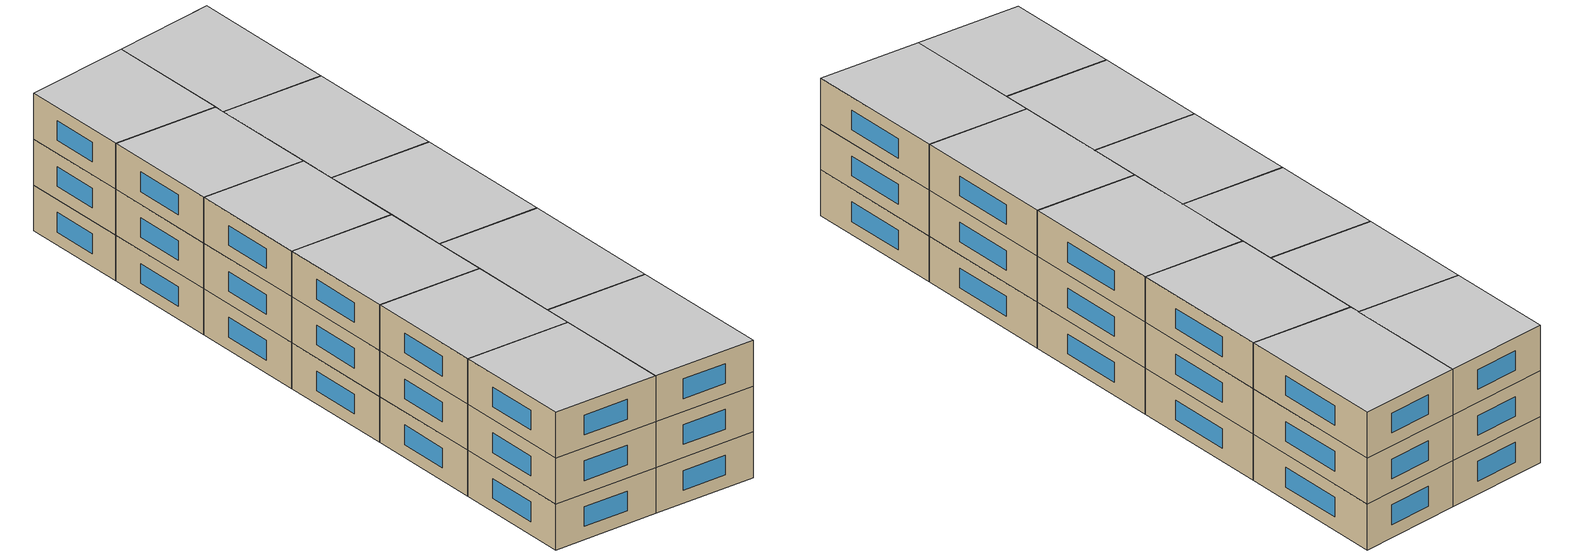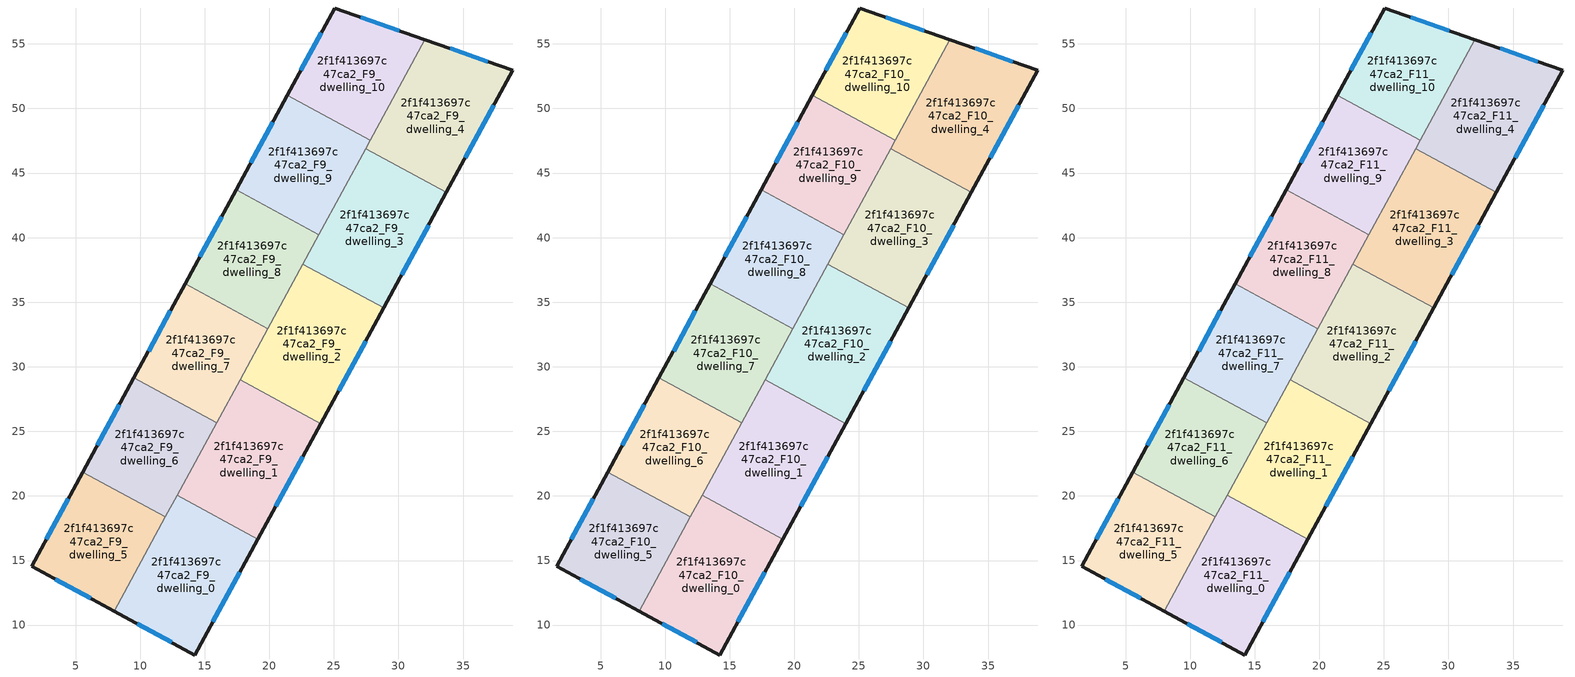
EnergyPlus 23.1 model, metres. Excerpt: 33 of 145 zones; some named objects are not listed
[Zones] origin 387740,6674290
2f1f413697c47ca2_F9_dwelling_0
 floor to 2f1f413697c47ca2_F8_dwelling_0 (EU_floor_Construction): 19.12,16.64 14.24,7.68 8,11.08 12.87,20.04 z27
 wall outside (EU_wall_Construction): 8,11.08 14.24,7.68 19.12,16.64 z27:30
 wall to 2f1f413697c47ca2_F9_dwelling_1 (EU_wall_Construction): 19.12,16.64 12.87,20.04 z27:30
 wall to 2f1f413697c47ca2_F9_dwelling_5 (EU_wall_Construction): 11.96,18.37 8,11.08 z27:30
 wall to 2f1f413697c47ca2_F9_dwelling_6 (EU_wall_Construction): 12.87,20.04 11.96,18.37 z27:30
 window (EU_Window_Construction): 9.78,10.11 12.46,8.65 / 15.64,10.24 17.72,14.08 z27.86:29.14
2f1f413697c47ca2_F9_dwelling_1
 floor to 2f1f413697c47ca2_F8_dwelling_1 (EU_floor_Construction): 23.98,25.6 19.12,16.64 12.87,20.04 17.73,29 z27
 wall outside (EU_wall_Construction): 19.12,16.64 23.98,25.6 z27:30
 wall to 2f1f413697c47ca2_F9_dwelling_2 (EU_wall_Construction): 23.98,25.6 17.73,29 z27:30
 wall to 2f1f413697c47ca2_F9_dwelling_6 (EU_wall_Construction): 15.92,25.66 12.87,20.04 z27:30
 wall to 2f1f413697c47ca2_F9_dwelling_7 (EU_wall_Construction): 17.73,29 15.92,25.66 z27:30
 window (EU_Window_Construction): 20.51,19.2 22.59,23.04 z27.86:29.14
2f1f413697c47ca2_F9_dwelling_10
 floor to 2f1f413697c47ca2_F8_dwelling_10 (EU_floor_Construction): 32.04,55.34 27.8,47.53 21.4,51.01 25.08,57.78 z27
 wall outside (EU_wall_Construction): 32.04,55.34 25.08,57.78 21.4,51.01 z27:30
 wall to 2f1f413697c47ca2_F9_dwelling_9 (EU_wall_Construction): 21.4,51.01 27.8,47.53 z27:30
 wall to 2f1f413697c47ca2_F9_dwelling_4 (EU_wall_Construction): 27.8,47.53 32.04,55.34 z27:30
 window (EU_Window_Construction): 24.03,55.84 22.45,52.94 / 30.05,56.03 27.07,57.08 z27.86:29.14
2f1f413697c47ca2_F9_dwelling_2
 floor to 2f1f413697c47ca2_F8_dwelling_2 (EU_floor_Construction): 28.85,34.55 23.98,25.6 17.73,29 22.6,37.95 z27
 wall outside (EU_wall_Construction): 23.98,25.6 28.85,34.55 z27:30
 wall to 2f1f413697c47ca2_F9_dwelling_3 (EU_wall_Construction): 28.85,34.55 22.6,37.95 z27:30
 wall to 2f1f413697c47ca2_F9_dwelling_8 (EU_wall_Construction): 22.6,37.95 19.88,32.95 z27:30
 wall to 2f1f413697c47ca2_F9_dwelling_7 (EU_wall_Construction): 19.88,32.95 17.73,29 z27:30
 window (EU_Window_Construction): 25.38,28.16 27.46,31.99 z27.86:29.14
2f1f413697c47ca2_F9_dwelling_3
 floor to 2f1f413697c47ca2_F8_dwelling_3 (EU_floor_Construction): 33.72,43.5 28.85,34.55 22.6,37.95 27.46,46.9 z27
 wall outside (EU_wall_Construction): 28.85,34.55 33.72,43.5 z27:30
 wall to 2f1f413697c47ca2_F9_dwelling_4 (EU_wall_Construction): 33.72,43.5 27.46,46.9 z27:30
 wall to 2f1f413697c47ca2_F9_dwelling_9 (EU_wall_Construction): 27.46,46.9 23.84,40.24 z27:30
 wall to 2f1f413697c47ca2_F9_dwelling_8 (EU_wall_Construction): 23.84,40.24 22.6,37.95 z27:30
 window (EU_Window_Construction): 30.24,37.11 32.33,40.94 z27.86:29.14
2f1f413697c47ca2_F9_dwelling_4
 floor to 2f1f413697c47ca2_F8_dwelling_4 (EU_floor_Construction): 38.85,52.95 33.72,43.5 27.46,46.9 32.04,55.34 z27
 wall outside (EU_wall_Construction): 33.72,43.5 38.85,52.95 32.04,55.34 z27:30
 wall to 2f1f413697c47ca2_F9_dwelling_9 (EU_wall_Construction): 27.8,47.53 27.46,46.9 z27:30
 window (EU_Window_Construction): 36.91,53.63 33.99,54.65 / 35.18,46.2 37.39,50.25 z27.86:29.14
2f1f413697c47ca2_F9_dwelling_5
 floor to 2f1f413697c47ca2_F8_dwelling_5 (EU_floor_Construction): 11.96,18.37 8,11.08 1.6,14.56 5.56,21.85 z27
 wall outside (EU_wall_Construction): 5.56,21.85 1.6,14.56 8,11.08 z27:30
 wall to 2f1f413697c47ca2_F9_dwelling_6 (EU_wall_Construction): 11.96,18.37 5.56,21.85 z27:30
 window (EU_Window_Construction): 3.43,13.56 6.17,12.07 / 4.43,19.76 2.73,16.64 z27.86:29.14
2f1f413697c47ca2_F9_dwelling_6
 floor to 2f1f413697c47ca2_F8_dwelling_6 (EU_floor_Construction): 15.92,25.66 11.96,18.37 5.56,21.85 9.52,29.14 z27
 wall outside (EU_wall_Construction): 9.52,29.14 5.56,21.85 z27:30
 wall to 2f1f413697c47ca2_F9_dwelling_7 (EU_wall_Construction): 15.92,25.66 9.52,29.14 z27:30
 window (EU_Window_Construction): 8.39,27.05 6.69,23.93 z27.86:29.14
2f1f413697c47ca2_F9_dwelling_7
 floor to 2f1f413697c47ca2_F8_dwelling_7 (EU_floor_Construction): 19.88,32.95 15.92,25.66 9.52,29.14 13.48,36.43 z27
 wall outside (EU_wall_Construction): 13.48,36.43 9.52,29.14 z27:30
 wall to 2f1f413697c47ca2_F9_dwelling_8 (EU_wall_Construction): 19.88,32.95 13.48,36.43 z27:30
 window (EU_Window_Construction): 12.35,34.35 10.65,31.22 z27.86:29.14
2f1f413697c47ca2_F9_dwelling_8
 floor to 2f1f413697c47ca2_F8_dwelling_8 (EU_floor_Construction): 23.84,40.24 19.88,32.95 13.48,36.43 17.44,43.72 z27
 wall outside (EU_wall_Construction): 17.44,43.72 13.48,36.43 z27:30
 wall to 2f1f413697c47ca2_F9_dwelling_9 (EU_wall_Construction): 23.84,40.24 17.44,43.72 z27:30
 window (EU_Window_Construction): 16.31,41.64 14.61,38.51 z27.86:29.14
2f1f413697c47ca2_F9_dwelling_9
 floor to 2f1f413697c47ca2_F8_dwelling_9 (EU_floor_Construction): 27.8,47.53 23.84,40.24 17.44,43.72 21.4,51.01 z27
 wall outside (EU_wall_Construction): 21.4,51.01 17.44,43.72 z27:30
 window (EU_Window_Construction): 20.27,48.92 18.57,45.8 z27.86:29.14
2f1f413697c47ca2_F10_dwelling_0
 floor to 2f1f413697c47ca2_F9_dwelling_0 (EU_floor_Construction): 19.12,16.64 14.24,7.68 8,11.08 12.87,20.04 z30
 wall outside (EU_wall_Construction): 8,11.08 14.24,7.68 19.12,16.64 z30:33
 wall to 2f1f413697c47ca2_F10_dwelling_1 (EU_wall_Construction): 19.12,16.64 12.87,20.04 z30:33
 wall to 2f1f413697c47ca2_F10_dwelling_5 (EU_wall_Construction): 11.96,18.37 8,11.08 z30:33
 wall to 2f1f413697c47ca2_F10_dwelling_6 (EU_wall_Construction): 12.87,20.04 11.96,18.37 z30:33
 window (EU_Window_Construction): 9.78,10.11 12.46,8.65 / 15.64,10.24 17.72,14.08 z30.86:32.14
2f1f413697c47ca2_F10_dwelling_1
 floor to 2f1f413697c47ca2_F9_dwelling_1 (EU_floor_Construction): 23.98,25.6 19.12,16.64 12.87,20.04 17.73,29 z30
 wall outside (EU_wall_Construction): 19.12,16.64 23.98,25.6 z30:33
 wall to 2f1f413697c47ca2_F10_dwelling_2 (EU_wall_Construction): 23.98,25.6 17.73,29 z30:33
 wall to 2f1f413697c47ca2_F10_dwelling_6 (EU_wall_Construction): 15.92,25.66 12.87,20.04 z30:33
 wall to 2f1f413697c47ca2_F10_dwelling_7 (EU_wall_Construction): 17.73,29 15.92,25.66 z30:33
 window (EU_Window_Construction): 20.51,19.2 22.59,23.04 z30.86:32.14
2f1f413697c47ca2_F10_dwelling_10
 floor to 2f1f413697c47ca2_F9_dwelling_10 (EU_floor_Construction): 32.04,55.34 27.8,47.53 21.4,51.01 25.08,57.78 z30
 wall outside (EU_wall_Construction): 32.04,55.34 25.08,57.78 21.4,51.01 z30:33
 wall to 2f1f413697c47ca2_F10_dwelling_9 (EU_wall_Construction): 21.4,51.01 27.8,47.53 z30:33
 wall to 2f1f413697c47ca2_F10_dwelling_4 (EU_wall_Construction): 27.8,47.53 32.04,55.34 z30:33
 window (EU_Window_Construction): 24.03,55.84 22.45,52.94 / 30.05,56.03 27.07,57.08 z30.86:32.14
2f1f413697c47ca2_F10_dwelling_2
 floor to 2f1f413697c47ca2_F9_dwelling_2 (EU_floor_Construction): 28.85,34.55 23.98,25.6 17.73,29 22.6,37.95 z30
 wall outside (EU_wall_Construction): 23.98,25.6 28.85,34.55 z30:33
 wall to 2f1f413697c47ca2_F10_dwelling_3 (EU_wall_Construction): 28.85,34.55 22.6,37.95 z30:33
 wall to 2f1f413697c47ca2_F10_dwelling_8 (EU_wall_Construction): 22.6,37.95 19.88,32.95 z30:33
 wall to 2f1f413697c47ca2_F10_dwelling_7 (EU_wall_Construction): 19.88,32.95 17.73,29 z30:33
 window (EU_Window_Construction): 25.38,28.16 27.46,31.99 z30.86:32.14
2f1f413697c47ca2_F10_dwelling_3
 floor to 2f1f413697c47ca2_F9_dwelling_3 (EU_floor_Construction): 33.72,43.5 28.85,34.55 22.6,37.95 27.46,46.9 z30
 wall outside (EU_wall_Construction): 28.85,34.55 33.72,43.5 z30:33
 wall to 2f1f413697c47ca2_F10_dwelling_4 (EU_wall_Construction): 33.72,43.5 27.46,46.9 z30:33
 wall to 2f1f413697c47ca2_F10_dwelling_9 (EU_wall_Construction): 27.46,46.9 23.84,40.24 z30:33
 wall to 2f1f413697c47ca2_F10_dwelling_8 (EU_wall_Construction): 23.84,40.24 22.6,37.95 z30:33
 window (EU_Window_Construction): 30.24,37.11 32.33,40.94 z30.86:32.14
2f1f413697c47ca2_F10_dwelling_4
 floor to 2f1f413697c47ca2_F9_dwelling_4 (EU_floor_Construction): 38.85,52.95 33.72,43.5 27.46,46.9 32.04,55.34 z30
 wall outside (EU_wall_Construction): 33.72,43.5 38.85,52.95 32.04,55.34 z30:33
 wall to 2f1f413697c47ca2_F10_dwelling_9 (EU_wall_Construction): 27.8,47.53 27.46,46.9 z30:33
 window (EU_Window_Construction): 36.91,53.63 33.99,54.65 / 35.18,46.2 37.39,50.25 z30.86:32.14
2f1f413697c47ca2_F10_dwelling_5
 floor to 2f1f413697c47ca2_F9_dwelling_5 (EU_floor_Construction): 11.96,18.37 8,11.08 1.6,14.56 5.56,21.85 z30
 wall outside (EU_wall_Construction): 5.56,21.85 1.6,14.56 8,11.08 z30:33
 wall to 2f1f413697c47ca2_F10_dwelling_6 (EU_wall_Construction): 11.96,18.37 5.56,21.85 z30:33
 window (EU_Window_Construction): 3.43,13.56 6.17,12.07 / 4.43,19.76 2.73,16.64 z30.86:32.14
2f1f413697c47ca2_F10_dwelling_6
 floor to 2f1f413697c47ca2_F9_dwelling_6 (EU_floor_Construction): 15.92,25.66 11.96,18.37 5.56,21.85 9.52,29.14 z30
 wall outside (EU_wall_Construction): 9.52,29.14 5.56,21.85 z30:33
 wall to 2f1f413697c47ca2_F10_dwelling_7 (EU_wall_Construction): 15.92,25.66 9.52,29.14 z30:33
 window (EU_Window_Construction): 8.39,27.05 6.69,23.93 z30.86:32.14
2f1f413697c47ca2_F10_dwelling_7
 floor to 2f1f413697c47ca2_F9_dwelling_7 (EU_floor_Construction): 19.88,32.95 15.92,25.66 9.52,29.14 13.48,36.43 z30
 wall outside (EU_wall_Construction): 13.48,36.43 9.52,29.14 z30:33
 wall to 2f1f413697c47ca2_F10_dwelling_8 (EU_wall_Construction): 19.88,32.95 13.48,36.43 z30:33
 window (EU_Window_Construction): 12.35,34.35 10.65,31.22 z30.86:32.14
2f1f413697c47ca2_F10_dwelling_8
 floor to 2f1f413697c47ca2_F9_dwelling_8 (EU_floor_Construction): 23.84,40.24 19.88,32.95 13.48,36.43 17.44,43.72 z30
 wall outside (EU_wall_Construction): 17.44,43.72 13.48,36.43 z30:33
 wall to 2f1f413697c47ca2_F10_dwelling_9 (EU_wall_Construction): 23.84,40.24 17.44,43.72 z30:33
 window (EU_Window_Construction): 16.31,41.64 14.61,38.51 z30.86:32.14
2f1f413697c47ca2_F10_dwelling_9
 floor to 2f1f413697c47ca2_F9_dwelling_9 (EU_floor_Construction): 27.8,47.53 23.84,40.24 17.44,43.72 21.4,51.01 z30
 wall outside (EU_wall_Construction): 21.4,51.01 17.44,43.72 z30:33
 window (EU_Window_Construction): 20.27,48.92 18.57,45.8 z30.86:32.14
2f1f413697c47ca2_F11_dwelling_0
 floor to 2f1f413697c47ca2_F10_dwelling_0 (EU_floor_Construction): 19.12,16.64 14.24,7.68 8,11.08 12.87,20.04 z33
 wall outside (EU_wall_Construction): 8,11.08 14.24,7.68 19.12,16.64 z33:36
 wall to 2f1f413697c47ca2_F11_dwelling_1 (EU_wall_Construction): 19.12,16.64 12.87,20.04 z33:36
 wall to 2f1f413697c47ca2_F11_dwelling_5 (EU_wall_Construction): 11.96,18.37 8,11.08 z33:36
 wall to 2f1f413697c47ca2_F11_dwelling_6 (EU_wall_Construction): 12.87,20.04 11.96,18.37 z33:36
 window (EU_Window_Construction): 9.78,10.11 12.46,8.65 / 15.64,10.24 17.72,14.08 z33.86:35.14
 ceiling to 2f1f413697c47ca2_F12_dwelling_0 (EU_floor_Construction): 14.24,7.68 19.12,16.64 12.87,20.04 8,11.08 z36
2f1f413697c47ca2_F11_dwelling_1
 floor to 2f1f413697c47ca2_F10_dwelling_1 (EU_floor_Construction): 23.98,25.6 19.12,16.64 12.87,20.04 17.73,29 z33
 wall outside (EU_wall_Construction): 19.12,16.64 23.98,25.6 z33:36
 wall to 2f1f413697c47ca2_F11_dwelling_2 (EU_wall_Construction): 23.98,25.6 17.73,29 z33:36
 wall to 2f1f413697c47ca2_F11_dwelling_6 (EU_wall_Construction): 15.92,25.66 12.87,20.04 z33:36
 wall to 2f1f413697c47ca2_F11_dwelling_7 (EU_wall_Construction): 17.73,29 15.92,25.66 z33:36
 window (EU_Window_Construction): 20.51,19.2 22.59,23.04 z33.86:35.14
 ceiling to 2f1f413697c47ca2_F12_dwelling_1 (EU_floor_Construction): 19.12,16.64 23.98,25.6 17.73,29 12.87,20.04 z36
2f1f413697c47ca2_F11_dwelling_10
 floor to 2f1f413697c47ca2_F10_dwelling_10 (EU_floor_Construction): 32.04,55.34 27.8,47.53 21.4,51.01 25.08,57.78 z33
 wall outside (EU_wall_Construction): 32.04,55.34 25.08,57.78 21.4,51.01 z33:36
 wall to 2f1f413697c47ca2_F11_dwelling_9 (EU_wall_Construction): 21.4,51.01 27.8,47.53 z33:36
 wall to 2f1f413697c47ca2_F11_dwelling_4 (EU_wall_Construction): 27.8,47.53 32.04,55.34 z33:36
 window (EU_Window_Construction): 24.03,55.84 22.45,52.94 / 30.05,56.03 27.07,57.08 z33.86:35.14
 ceiling to 2f1f413697c47ca2_F12_dwelling_10 (EU_floor_Construction): 27.8,47.53 32.04,55.34 25.08,57.78 21.4,51.01 z36
2f1f413697c47ca2_F11_dwelling_2
 floor to 2f1f413697c47ca2_F10_dwelling_2 (EU_floor_Construction): 28.85,34.55 23.98,25.6 17.73,29 22.6,37.95 z33
 wall outside (EU_wall_Construction): 23.98,25.6 28.85,34.55 z33:36
 wall to 2f1f413697c47ca2_F11_dwelling_3 (EU_wall_Construction): 28.85,34.55 22.6,37.95 z33:36
 wall to 2f1f413697c47ca2_F11_dwelling_8 (EU_wall_Construction): 22.6,37.95 19.88,32.95 z33:36
 wall to 2f1f413697c47ca2_F11_dwelling_7 (EU_wall_Construction): 19.88,32.95 17.73,29 z33:36
 window (EU_Window_Construction): 25.38,28.16 27.46,31.99 z33.86:35.14
 ceiling to 2f1f413697c47ca2_F12_dwelling_2 (EU_floor_Construction): 23.98,25.6 28.85,34.55 22.6,37.95 17.73,29 z36
2f1f413697c47ca2_F11_dwelling_3
 floor to 2f1f413697c47ca2_F10_dwelling_3 (EU_floor_Construction): 33.72,43.5 28.85,34.55 22.6,37.95 27.46,46.9 z33
 wall outside (EU_wall_Construction): 28.85,34.55 33.72,43.5 z33:36
 wall to 2f1f413697c47ca2_F11_dwelling_4 (EU_wall_Construction): 33.72,43.5 27.46,46.9 z33:36
 wall to 2f1f413697c47ca2_F11_dwelling_9 (EU_wall_Construction): 27.46,46.9 23.84,40.24 z33:36
 wall to 2f1f413697c47ca2_F11_dwelling_8 (EU_wall_Construction): 23.84,40.24 22.6,37.95 z33:36
 window (EU_Window_Construction): 30.24,37.11 32.33,40.94 z33.86:35.14
 ceiling to 2f1f413697c47ca2_F12_dwelling_3 (EU_floor_Construction): 28.85,34.55 33.72,43.5 27.46,46.9 22.6,37.95 z36
2f1f413697c47ca2_F11_dwelling_4
 floor to 2f1f413697c47ca2_F10_dwelling_4 (EU_floor_Construction): 38.85,52.95 33.72,43.5 27.46,46.9 32.04,55.34 z33
 wall outside (EU_wall_Construction): 33.72,43.5 38.85,52.95 32.04,55.34 z33:36
 wall to 2f1f413697c47ca2_F11_dwelling_9 (EU_wall_Construction): 27.8,47.53 27.46,46.9 z33:36
 window (EU_Window_Construction): 36.91,53.63 33.99,54.65 / 35.18,46.2 37.39,50.25 z33.86:35.14
 ceiling to 2f1f413697c47ca2_F12_dwelling_4 (EU_floor_Construction): 33.72,43.5 38.85,52.95 32.04,55.34 27.46,46.9 z36
2f1f413697c47ca2_F11_dwelling_5
 floor to 2f1f413697c47ca2_F10_dwelling_5 (EU_floor_Construction): 11.96,18.37 8,11.08 1.6,14.56 5.56,21.85 z33
 wall outside (EU_wall_Construction): 5.56,21.85 1.6,14.56 8,11.08 z33:36
 wall to 2f1f413697c47ca2_F11_dwelling_6 (EU_wall_Construction): 11.96,18.37 5.56,21.85 z33:36
 window (EU_Window_Construction): 3.43,13.56 6.17,12.07 / 4.43,19.76 2.73,16.64 z33.86:35.14
 ceiling to 2f1f413697c47ca2_F12_dwelling_5 (EU_floor_Construction): 8,11.08 11.96,18.37 5.56,21.85 1.6,14.56 z36
2f1f413697c47ca2_F11_dwelling_6
 floor to 2f1f413697c47ca2_F10_dwelling_6 (EU_floor_Construction): 15.92,25.66 11.96,18.37 5.56,21.85 9.52,29.14 z33
 wall outside (EU_wall_Construction): 9.52,29.14 5.56,21.85 z33:36
 wall to 2f1f413697c47ca2_F11_dwelling_7 (EU_wall_Construction): 15.92,25.66 9.52,29.14 z33:36
 window (EU_Window_Construction): 8.39,27.05 6.69,23.93 z33.86:35.14
 ceiling to 2f1f413697c47ca2_F12_dwelling_6 (EU_floor_Construction): 11.96,18.37 15.92,25.66 9.52,29.14 5.56,21.85 z36
2f1f413697c47ca2_F11_dwelling_7
 floor to 2f1f413697c47ca2_F10_dwelling_7 (EU_floor_Construction): 19.88,32.95 15.92,25.66 9.52,29.14 13.48,36.43 z33
 wall outside (EU_wall_Construction): 13.48,36.43 9.52,29.14 z33:36
 wall to 2f1f413697c47ca2_F11_dwelling_8 (EU_wall_Construction): 19.88,32.95 13.48,36.43 z33:36
 window (EU_Window_Construction): 12.35,34.35 10.65,31.22 z33.86:35.14
 ceiling to 2f1f413697c47ca2_F12_dwelling_7 (EU_floor_Construction): 15.92,25.66 19.88,32.95 13.48,36.43 9.52,29.14 z36
2f1f413697c47ca2_F11_dwelling_8
 floor to 2f1f413697c47ca2_F10_dwelling_8 (EU_floor_Construction): 23.84,40.24 19.88,32.95 13.48,36.43 17.44,43.72 z33
 wall outside (EU_wall_Construction): 17.44,43.72 13.48,36.43 z33:36
 wall to 2f1f413697c47ca2_F11_dwelling_9 (EU_wall_Construction): 23.84,40.24 17.44,43.72 z33:36
 window (EU_Window_Construction): 16.31,41.64 14.61,38.51 z33.86:35.14
 ceiling to 2f1f413697c47ca2_F12_dwelling_8 (EU_floor_Construction): 19.88,32.95 23.84,40.24 17.44,43.72 13.48,36.43 z36
2f1f413697c47ca2_F11_dwelling_9
 floor to 2f1f413697c47ca2_F10_dwelling_9 (EU_floor_Construction): 27.8,47.53 23.84,40.24 17.44,43.72 21.4,51.01 z33
 wall outside (EU_wall_Construction): 21.4,51.01 17.44,43.72 z33:36
 window (EU_Window_Construction): 20.27,48.92 18.57,45.8 z33.86:35.14
 ceiling to 2f1f413697c47ca2_F12_dwelling_9 (EU_floor_Construction): 23.84,40.24 27.8,47.53 21.4,51.01 17.44,43.72 z36
[Building]
EU S2 Campaign: North Axis=0; Terrain=City; Solar Distribution=FullExterior
[Site:Location]
Helsinki-Vantaa.AP: Latitude=60.317; Longitude=24.963; Time Zone=2; Elevation=54.6
[SizingPeriod:WeatherFileDays]
AnnualSizingPeriod: Begin Month=1; Begin Day of Month=1; End Month=12; End Day of Month=31; Day of Week for Start Day=Monday; Use Weather File Daylight Saving Period=No; Use Weather File Rain and Snow Indicators=No
[MATERIAL]
EU_InternalMass_Material: Roughness=MediumRough; Thickness=0.1; Conductivity=1; Density=1800; Specific Heat=900; Thermal Absorptance=0.9; Solar Absorptance=0.7; Visible Absorptance=0.7
[MATERIAL:NOMASS] Roughness=MediumRough; Thermal Absorptance=0.9; Solar Absorptance=0.7; Visible Absorptance=0.7
Name | Thermal Resistance
EU_wall_NoMass | 5.91765
EU_floor_NoMass | 6.2875
[WINDOWMATERIAL:SIMPLEGLAZINGSYSTEM]
EU_Window_SimpleGlazing: UFactor=0.994035; Solar Heat Gain Coefficient=0.7; Visible Transmittance=0.7
[CONSTRUCTION]
EU_wall_Construction: EU_wall_NoMass
EU_floor_Construction: EU_floor_NoMass
EU_Window_Construction: EU_Window_SimpleGlazing
EU_InternalMass_Construction: EU_InternalMass_Material
[ZONE] Type=1; Multiplier=1; Ceiling Height=autocalculate; Floor Area=autocalculate; Part of Total Floor Area=Yes
Name | Volume
2f1f413697c47ca2_F9_dwelling_0; 2f1f413697c47ca2_F10_dwelling_0; 2f1f413697c47ca2_F11_dwelling_0 | 217.539
2f1f413697c47ca2_F9_dwelling_1; 2f1f413697c47ca2_F10_dwelling_1; 2f1f413697c47ca2_F11_dwelling_1 | 217.574
2f1f413697c47ca2_F9_dwelling_10; 2f1f413697c47ca2_F10_dwelling_10; 2f1f413697c47ca2_F11_dwelling_10 | 181.309
2f1f413697c47ca2_F9_dwelling_2; 2f1f413697c47ca2_F10_dwelling_2; 2f1f413697c47ca2_F11_dwelling_2 | 217.553
2f1f413697c47ca2_F9_dwelling_3; 2f1f413697c47ca2_F10_dwelling_3; 2f1f413697c47ca2_F11_dwelling_3; 2f1f413697c47ca2_F9_dwelling_4; 2f1f413697c47ca2_F10_dwelling_4; 2f1f413697c47ca2_F11_dwelling_4 | 217.551
2f1f413697c47ca2_F9_dwelling_5; 2f1f413697c47ca2_F10_dwelling_5; 2f1f413697c47ca2_F11_dwelling_5 | 181.305
2f1f413697c47ca2_F9_dwelling_6; 2f1f413697c47ca2_F10_dwelling_6; 2f1f413697c47ca2_F11_dwelling_6 | 181.31
2f1f413697c47ca2_F9_dwelling_7; 2f1f413697c47ca2_F10_dwelling_7; 2f1f413697c47ca2_F11_dwelling_7 | 181.313
2f1f413697c47ca2_F9_dwelling_8; 2f1f413697c47ca2_F10_dwelling_8; 2f1f413697c47ca2_F11_dwelling_8 | 181.315
2f1f413697c47ca2_F9_dwelling_9; 2f1f413697c47ca2_F10_dwelling_9; 2f1f413697c47ca2_F11_dwelling_9 | 181.311
[INTERNALMASS] Construction=EU_InternalMass_Construction
Name | Zone or ZoneList | Surface Area
2f1f413697c47ca2_F9_dwelling_0_EU_InternalMass | 2f1f413697c47ca2_F9_dwelling_0 | 72.513
2f1f413697c47ca2_F9_dwelling_1_EU_InternalMass | 2f1f413697c47ca2_F9_dwelling_1 | 72.5247
2f1f413697c47ca2_F9_dwelling_2_EU_InternalMass | 2f1f413697c47ca2_F9_dwelling_2 | 72.5177
2f1f413697c47ca2_F9_dwelling_3_EU_InternalMass | 2f1f413697c47ca2_F9_dwelling_3 | 72.517
2f1f413697c47ca2_F9_dwelling_4_EU_InternalMass | 2f1f413697c47ca2_F9_dwelling_4 | 72.5168
2f1f413697c47ca2_F9_dwelling_5_EU_InternalMass | 2f1f413697c47ca2_F9_dwelling_5 | 60.4348
2f1f413697c47ca2_F9_dwelling_6_EU_InternalMass | 2f1f413697c47ca2_F9_dwelling_6 | 60.4367
2f1f413697c47ca2_F9_dwelling_7_EU_InternalMass | 2f1f413697c47ca2_F9_dwelling_7 | 60.4376
2f1f413697c47ca2_F9_dwelling_8_EU_InternalMass | 2f1f413697c47ca2_F9_dwelling_8 | 60.4383
2f1f413697c47ca2_F9_dwelling_9_EU_InternalMass | 2f1f413697c47ca2_F9_dwelling_9 | 60.4371
2f1f413697c47ca2_F9_dwelling_10_EU_InternalMass | 2f1f413697c47ca2_F9_dwelling_10 | 60.4362
2f1f413697c47ca2_F10_dwelling_0_EU_InternalMass | 2f1f413697c47ca2_F10_dwelling_0 | 72.513
2f1f413697c47ca2_F10_dwelling_1_EU_InternalMass | 2f1f413697c47ca2_F10_dwelling_1 | 72.5247
2f1f413697c47ca2_F10_dwelling_2_EU_InternalMass | 2f1f413697c47ca2_F10_dwelling_2 | 72.5177
2f1f413697c47ca2_F10_dwelling_3_EU_InternalMass | 2f1f413697c47ca2_F10_dwelling_3 | 72.517
2f1f413697c47ca2_F10_dwelling_4_EU_InternalMass | 2f1f413697c47ca2_F10_dwelling_4 | 72.5168
2f1f413697c47ca2_F10_dwelling_5_EU_InternalMass | 2f1f413697c47ca2_F10_dwelling_5 | 60.4348
2f1f413697c47ca2_F10_dwelling_6_EU_InternalMass | 2f1f413697c47ca2_F10_dwelling_6 | 60.4367
2f1f413697c47ca2_F10_dwelling_7_EU_InternalMass | 2f1f413697c47ca2_F10_dwelling_7 | 60.4376
2f1f413697c47ca2_F10_dwelling_8_EU_InternalMass | 2f1f413697c47ca2_F10_dwelling_8 | 60.4383
2f1f413697c47ca2_F10_dwelling_9_EU_InternalMass | 2f1f413697c47ca2_F10_dwelling_9 | 60.4371
2f1f413697c47ca2_F10_dwelling_10_EU_InternalMass | 2f1f413697c47ca2_F10_dwelling_10 | 60.4362
2f1f413697c47ca2_F11_dwelling_0_EU_InternalMass | 2f1f413697c47ca2_F11_dwelling_0 | 72.513
2f1f413697c47ca2_F11_dwelling_1_EU_InternalMass | 2f1f413697c47ca2_F11_dwelling_1 | 72.5247
2f1f413697c47ca2_F11_dwelling_2_EU_InternalMass | 2f1f413697c47ca2_F11_dwelling_2 | 72.5177
2f1f413697c47ca2_F11_dwelling_3_EU_InternalMass | 2f1f413697c47ca2_F11_dwelling_3 | 72.517
2f1f413697c47ca2_F11_dwelling_4_EU_InternalMass | 2f1f413697c47ca2_F11_dwelling_4 | 72.5168
2f1f413697c47ca2_F11_dwelling_5_EU_InternalMass | 2f1f413697c47ca2_F11_dwelling_5 | 60.4348
2f1f413697c47ca2_F11_dwelling_6_EU_InternalMass | 2f1f413697c47ca2_F11_dwelling_6 | 60.4367
2f1f413697c47ca2_F11_dwelling_7_EU_InternalMass | 2f1f413697c47ca2_F11_dwelling_7 | 60.4376
2f1f413697c47ca2_F11_dwelling_8_EU_InternalMass | 2f1f413697c47ca2_F11_dwelling_8 | 60.4383
2f1f413697c47ca2_F11_dwelling_9_EU_InternalMass | 2f1f413697c47ca2_F11_dwelling_9 | 60.4371
2f1f413697c47ca2_F11_dwelling_10_EU_InternalMass | 2f1f413697c47ca2_F11_dwelling_10 | 60.4362
[OTHEREQUIPMENT] Fuel Type=Electricity; Design Level Calculation Method=Watts/Area; Power per Zone Floor Area=1; Fraction Latent=0; Fraction Radiant=0; Fraction Lost=0; Carbon Dioxide Generation Rate=0; EndUse Subcategory=EU_Step8_InternalGains
Name | Zone or ZoneList or Space or SpaceList | Schedule
EU_Step8_InternalGain_2f1f413697c47ca2_F9_dwelling_0_f000 | 2f1f413697c47ca2_F9_dwelling_0 | EU_Step8_GainSchedule_2f1f413697c47ca2_F9_dwelling_0_f000
EU_Step8_InternalGain_2f1f413697c47ca2_F9_dwelling_1_f000 | 2f1f413697c47ca2_F9_dwelling_1 | EU_Step8_GainSchedule_2f1f413697c47ca2_F9_dwelling_1_f000
EU_Step8_InternalGain_2f1f413697c47ca2_F9_dwelling_2_f000 | 2f1f413697c47ca2_F9_dwelling_2 | EU_Step8_GainSchedule_2f1f413697c47ca2_F9_dwelling_2_f000
EU_Step8_InternalGain_2f1f413697c47ca2_F9_dwelling_3_f000 | 2f1f413697c47ca2_F9_dwelling_3 | EU_Step8_GainSchedule_2f1f413697c47ca2_F9_dwelling_3_f000
EU_Step8_InternalGain_2f1f413697c47ca2_F9_dwelling_4_f000 | 2f1f413697c47ca2_F9_dwelling_4 | EU_Step8_GainSchedule_2f1f413697c47ca2_F9_dwelling_4_f000
EU_Step8_InternalGain_2f1f413697c47ca2_F9_dwelling_5_f000 | 2f1f413697c47ca2_F9_dwelling_5 | EU_Step8_GainSchedule_2f1f413697c47ca2_F9_dwelling_5_f000
EU_Step8_InternalGain_2f1f413697c47ca2_F9_dwelling_6_f000 | 2f1f413697c47ca2_F9_dwelling_6 | EU_Step8_GainSchedule_2f1f413697c47ca2_F9_dwelling_6_f000
EU_Step8_InternalGain_2f1f413697c47ca2_F9_dwelling_7_f000 | 2f1f413697c47ca2_F9_dwelling_7 | EU_Step8_GainSchedule_2f1f413697c47ca2_F9_dwelling_7_f000
EU_Step8_InternalGain_2f1f413697c47ca2_F9_dwelling_8_f000 | 2f1f413697c47ca2_F9_dwelling_8 | EU_Step8_GainSchedule_2f1f413697c47ca2_F9_dwelling_8_f000
EU_Step8_InternalGain_2f1f413697c47ca2_F9_dwelling_9_f000 | 2f1f413697c47ca2_F9_dwelling_9 | EU_Step8_GainSchedule_2f1f413697c47ca2_F9_dwelling_9_f000
EU_Step8_InternalGain_2f1f413697c47ca2_F9_dwelling_10_f000 | 2f1f413697c47ca2_F9_dwelling_10 | EU_Step8_GainSchedule_2f1f413697c47ca2_F9_dwelling_10_f000
EU_Step8_InternalGain_2f1f413697c47ca2_F10_dwelling_0_f000 | 2f1f413697c47ca2_F10_dwelling_0 | EU_Step8_GainSchedule_2f1f413697c47ca2_F10_dwelling_0_f000
EU_Step8_InternalGain_2f1f413697c47ca2_F10_dwelling_1_f000 | 2f1f413697c47ca2_F10_dwelling_1 | EU_Step8_GainSchedule_2f1f413697c47ca2_F10_dwelling_1_f000
EU_Step8_InternalGain_2f1f413697c47ca2_F10_dwelling_2_f000 | 2f1f413697c47ca2_F10_dwelling_2 | EU_Step8_GainSchedule_2f1f413697c47ca2_F10_dwelling_2_f000
EU_Step8_InternalGain_2f1f413697c47ca2_F10_dwelling_3_f000 | 2f1f413697c47ca2_F10_dwelling_3 | EU_Step8_GainSchedule_2f1f413697c47ca2_F10_dwelling_3_f000
EU_Step8_InternalGain_2f1f413697c47ca2_F10_dwelling_4_f000 | 2f1f413697c47ca2_F10_dwelling_4 | EU_Step8_GainSchedule_2f1f413697c47ca2_F10_dwelling_4_f000
EU_Step8_InternalGain_2f1f413697c47ca2_F10_dwelling_5_f000 | 2f1f413697c47ca2_F10_dwelling_5 | EU_Step8_GainSchedule_2f1f413697c47ca2_F10_dwelling_5_f000
EU_Step8_InternalGain_2f1f413697c47ca2_F10_dwelling_6_f000 | 2f1f413697c47ca2_F10_dwelling_6 | EU_Step8_GainSchedule_2f1f413697c47ca2_F10_dwelling_6_f000
EU_Step8_InternalGain_2f1f413697c47ca2_F10_dwelling_7_f000 | 2f1f413697c47ca2_F10_dwelling_7 | EU_Step8_GainSchedule_2f1f413697c47ca2_F10_dwelling_7_f000
EU_Step8_InternalGain_2f1f413697c47ca2_F10_dwelling_8_f000 | 2f1f413697c47ca2_F10_dwelling_8 | EU_Step8_GainSchedule_2f1f413697c47ca2_F10_dwelling_8_f000
EU_Step8_InternalGain_2f1f413697c47ca2_F10_dwelling_9_f000 | 2f1f413697c47ca2_F10_dwelling_9 | EU_Step8_GainSchedule_2f1f413697c47ca2_F10_dwelling_9_f000
EU_Step8_InternalGain_2f1f413697c47ca2_F10_dwelling_10_f000 | 2f1f413697c47ca2_F10_dwelling_10 | EU_Step8_GainSchedule_2f1f413697c47ca2_F10_dwelling_10_f000
EU_Step8_InternalGain_2f1f413697c47ca2_F11_dwelling_0_f000 | 2f1f413697c47ca2_F11_dwelling_0 | EU_Step8_GainSchedule_2f1f413697c47ca2_F11_dwelling_0_f000
EU_Step8_InternalGain_2f1f413697c47ca2_F11_dwelling_1_f000 | 2f1f413697c47ca2_F11_dwelling_1 | EU_Step8_GainSchedule_2f1f413697c47ca2_F11_dwelling_1_f000
EU_Step8_InternalGain_2f1f413697c47ca2_F11_dwelling_2_f000 | 2f1f413697c47ca2_F11_dwelling_2 | EU_Step8_GainSchedule_2f1f413697c47ca2_F11_dwelling_2_f000
EU_Step8_InternalGain_2f1f413697c47ca2_F11_dwelling_3_f000 | 2f1f413697c47ca2_F11_dwelling_3 | EU_Step8_GainSchedule_2f1f413697c47ca2_F11_dwelling_3_f000
EU_Step8_InternalGain_2f1f413697c47ca2_F11_dwelling_4_f000 | 2f1f413697c47ca2_F11_dwelling_4 | EU_Step8_GainSchedule_2f1f413697c47ca2_F11_dwelling_4_f000
EU_Step8_InternalGain_2f1f413697c47ca2_F11_dwelling_5_f000 | 2f1f413697c47ca2_F11_dwelling_5 | EU_Step8_GainSchedule_2f1f413697c47ca2_F11_dwelling_5_f000
EU_Step8_InternalGain_2f1f413697c47ca2_F11_dwelling_6_f000 | 2f1f413697c47ca2_F11_dwelling_6 | EU_Step8_GainSchedule_2f1f413697c47ca2_F11_dwelling_6_f000
EU_Step8_InternalGain_2f1f413697c47ca2_F11_dwelling_7_f000 | 2f1f413697c47ca2_F11_dwelling_7 | EU_Step8_GainSchedule_2f1f413697c47ca2_F11_dwelling_7_f000
EU_Step8_InternalGain_2f1f413697c47ca2_F11_dwelling_8_f000 | 2f1f413697c47ca2_F11_dwelling_8 | EU_Step8_GainSchedule_2f1f413697c47ca2_F11_dwelling_8_f000
EU_Step8_InternalGain_2f1f413697c47ca2_F11_dwelling_9_f000 | 2f1f413697c47ca2_F11_dwelling_9 | EU_Step8_GainSchedule_2f1f413697c47ca2_F11_dwelling_9_f000
EU_Step8_InternalGain_2f1f413697c47ca2_F11_dwelling_10_f000 | 2f1f413697c47ca2_F11_dwelling_10 | EU_Step8_GainSchedule_2f1f413697c47ca2_F11_dwelling_10_f000
[ZONEVENTILATION:DESIGNFLOWRATE] Schedule=EU_AlwaysOn; Design Flow Rate Calculation Method=AirChanges/Hour; Air Changes per Hour=0.596421; Ventilation Type=Natural; Fan Pressure Rise=0; Fan Total Efficiency=1; Constant Term Coefficient=1; Temperature Term Coefficient=0; Velocity Term Coefficient=0; Velocity Squared Term Coefficient=0; Minimum Indoor Temperature=-100; Maximum Indoor Temperature=100; Delta Temperature=-100; Minimum Outdoor Temperature=-100; Maximum Outdoor Temperature=100; Maximum Wind Speed=40
Name | Zone or ZoneList or Space or SpaceList
EU_ConstantAir_2f1f413697c47ca2_F9_dwelling_0 | 2f1f413697c47ca2_F9_dwelling_0
EU_ConstantAir_2f1f413697c47ca2_F9_dwelling_1 | 2f1f413697c47ca2_F9_dwelling_1
EU_ConstantAir_2f1f413697c47ca2_F9_dwelling_2 | 2f1f413697c47ca2_F9_dwelling_2
EU_ConstantAir_2f1f413697c47ca2_F9_dwelling_3 | 2f1f413697c47ca2_F9_dwelling_3
EU_ConstantAir_2f1f413697c47ca2_F9_dwelling_4 | 2f1f413697c47ca2_F9_dwelling_4
EU_ConstantAir_2f1f413697c47ca2_F9_dwelling_5 | 2f1f413697c47ca2_F9_dwelling_5
EU_ConstantAir_2f1f413697c47ca2_F9_dwelling_6 | 2f1f413697c47ca2_F9_dwelling_6
EU_ConstantAir_2f1f413697c47ca2_F9_dwelling_7 | 2f1f413697c47ca2_F9_dwelling_7
EU_ConstantAir_2f1f413697c47ca2_F9_dwelling_8 | 2f1f413697c47ca2_F9_dwelling_8
EU_ConstantAir_2f1f413697c47ca2_F9_dwelling_9 | 2f1f413697c47ca2_F9_dwelling_9
EU_ConstantAir_2f1f413697c47ca2_F9_dwelling_10 | 2f1f413697c47ca2_F9_dwelling_10
EU_ConstantAir_2f1f413697c47ca2_F10_dwelling_0 | 2f1f413697c47ca2_F10_dwelling_0
EU_ConstantAir_2f1f413697c47ca2_F10_dwelling_1 | 2f1f413697c47ca2_F10_dwelling_1
EU_ConstantAir_2f1f413697c47ca2_F10_dwelling_2 | 2f1f413697c47ca2_F10_dwelling_2
EU_ConstantAir_2f1f413697c47ca2_F10_dwelling_3 | 2f1f413697c47ca2_F10_dwelling_3
EU_ConstantAir_2f1f413697c47ca2_F10_dwelling_4 | 2f1f413697c47ca2_F10_dwelling_4
EU_ConstantAir_2f1f413697c47ca2_F10_dwelling_5 | 2f1f413697c47ca2_F10_dwelling_5
EU_ConstantAir_2f1f413697c47ca2_F10_dwelling_6 | 2f1f413697c47ca2_F10_dwelling_6
EU_ConstantAir_2f1f413697c47ca2_F10_dwelling_7 | 2f1f413697c47ca2_F10_dwelling_7
EU_ConstantAir_2f1f413697c47ca2_F10_dwelling_8 | 2f1f413697c47ca2_F10_dwelling_8
EU_ConstantAir_2f1f413697c47ca2_F10_dwelling_9 | 2f1f413697c47ca2_F10_dwelling_9
EU_ConstantAir_2f1f413697c47ca2_F10_dwelling_10 | 2f1f413697c47ca2_F10_dwelling_10
EU_ConstantAir_2f1f413697c47ca2_F11_dwelling_0 | 2f1f413697c47ca2_F11_dwelling_0
EU_ConstantAir_2f1f413697c47ca2_F11_dwelling_1 | 2f1f413697c47ca2_F11_dwelling_1
EU_ConstantAir_2f1f413697c47ca2_F11_dwelling_2 | 2f1f413697c47ca2_F11_dwelling_2
EU_ConstantAir_2f1f413697c47ca2_F11_dwelling_3 | 2f1f413697c47ca2_F11_dwelling_3
EU_ConstantAir_2f1f413697c47ca2_F11_dwelling_4 | 2f1f413697c47ca2_F11_dwelling_4
EU_ConstantAir_2f1f413697c47ca2_F11_dwelling_5 | 2f1f413697c47ca2_F11_dwelling_5
EU_ConstantAir_2f1f413697c47ca2_F11_dwelling_6 | 2f1f413697c47ca2_F11_dwelling_6
EU_ConstantAir_2f1f413697c47ca2_F11_dwelling_7 | 2f1f413697c47ca2_F11_dwelling_7
EU_ConstantAir_2f1f413697c47ca2_F11_dwelling_8 | 2f1f413697c47ca2_F11_dwelling_8
EU_ConstantAir_2f1f413697c47ca2_F11_dwelling_9 | 2f1f413697c47ca2_F11_dwelling_9
EU_ConstantAir_2f1f413697c47ca2_F11_dwelling_10 | 2f1f413697c47ca2_F11_dwelling_10
[HVACTEMPLATE:THERMOSTAT] Constant Heating Setpoint=20; Constant Cooling Setpoint=50
EU_HeatOnly_2f1f413697c47ca2_F6_dwelling_9; EU_HeatOnly_2f1f413697c47ca2_F6_dwelling_10; EU_HeatOnly_2f1f413697c47ca2_F7_dwelling_0; EU_HeatOnly_2f1f413697c47ca2_F7_dwelling_1; EU_HeatOnly_2f1f413697c47ca2_F7_dwelling_2; EU_HeatOnly_2f1f413697c47ca2_F7_dwelling_3; EU_HeatOnly_2f1f413697c47ca2_F7_dwelling_4; EU_HeatOnly_2f1f413697c47ca2_F7_dwelling_5; EU_HeatOnly_2f1f413697c47ca2_F7_dwelling_6; EU_HeatOnly_2f1f413697c47ca2_F7_dwelling_7; EU_HeatOnly_2f1f413697c47ca2_F7_dwelling_8; EU_HeatOnly_2f1f413697c47ca2_F7_dwelling_9; EU_HeatOnly_2f1f413697c47ca2_F7_dwelling_10; EU_HeatOnly_2f1f413697c47ca2_F8_dwelling_0; EU_HeatOnly_2f1f413697c47ca2_F8_dwelling_1; EU_HeatOnly_2f1f413697c47ca2_F8_dwelling_2; EU_HeatOnly_2f1f413697c47ca2_F8_dwelling_3; EU_HeatOnly_2f1f413697c47ca2_F8_dwelling_4; EU_HeatOnly_2f1f413697c47ca2_F8_dwelling_5; EU_HeatOnly_2f1f413697c47ca2_F8_dwelling_6; EU_HeatOnly_2f1f413697c47ca2_F8_dwelling_7; EU_HeatOnly_2f1f413697c47ca2_F8_dwelling_8; EU_HeatOnly_2f1f413697c47ca2_F8_dwelling_9; EU_HeatOnly_2f1f413697c47ca2_F8_dwelling_10; EU_HeatOnly_2f1f413697c47ca2_F9_dwelling_0; EU_HeatOnly_2f1f413697c47ca2_F9_dwelling_1; EU_HeatOnly_2f1f413697c47ca2_F9_dwelling_2; EU_HeatOnly_2f1f413697c47ca2_F9_dwelling_3; EU_HeatOnly_2f1f413697c47ca2_F9_dwelling_4; EU_HeatOnly_2f1f413697c47ca2_F9_dwelling_5; EU_HeatOnly_2f1f413697c47ca2_F9_dwelling_6; EU_HeatOnly_2f1f413697c47ca2_F9_dwelling_7
[HVACTEMPLATE:ZONE:IDEALLOADSAIRSYSTEM] System Availability Schedule=EU_AlwaysOn; Maximum Heating Supply Air Temperature=50; Minimum Cooling Supply Air Temperature=13; Maximum Heating Supply Air Humidity Ratio=0.0156; Minimum Cooling Supply Air Humidity Ratio=0.0077; Heating Limit=NoLimit; Cooling Limit=NoLimit; Heating Availability Schedule=EU_AlwaysOn; Cooling Availability Schedule=EU_CoolingOff; Dehumidification Control Type=ConstantSensibleHeatRatio; Cooling Sensible Heat Ratio=0.7; Dehumidification Setpoint=60; Humidification Control Type=None; Humidification Setpoint=30; Outdoor Air Method=None; Outdoor Air Flow Rate per Person=0.00944; Outdoor Air Flow Rate per Zone Floor Area=0; Outdoor Air Flow Rate per Zone=0; Demand Controlled Ventilation Type=None; Outdoor Air Economizer Type=NoEconomizer; Heat Recovery Type=None; Sensible Heat Recovery Effectiveness=0.7; Latent Heat Recovery Effectiveness=0.65
Name | Template Thermostat
2f1f413697c47ca2_F9_dwelling_0 | EU_HeatOnly_2f1f413697c47ca2_F9_dwelling_0
2f1f413697c47ca2_F9_dwelling_1 | EU_HeatOnly_2f1f413697c47ca2_F9_dwelling_1
2f1f413697c47ca2_F9_dwelling_2 | EU_HeatOnly_2f1f413697c47ca2_F9_dwelling_2
2f1f413697c47ca2_F9_dwelling_3 | EU_HeatOnly_2f1f413697c47ca2_F9_dwelling_3
2f1f413697c47ca2_F9_dwelling_4 | EU_HeatOnly_2f1f413697c47ca2_F9_dwelling_4
2f1f413697c47ca2_F9_dwelling_5 | EU_HeatOnly_2f1f413697c47ca2_F9_dwelling_5
2f1f413697c47ca2_F9_dwelling_6 | EU_HeatOnly_2f1f413697c47ca2_F9_dwelling_6
2f1f413697c47ca2_F9_dwelling_7 | EU_HeatOnly_2f1f413697c47ca2_F9_dwelling_7
2f1f413697c47ca2_F9_dwelling_8 | EU_HeatOnly_2f1f413697c47ca2_F9_dwelling_8
2f1f413697c47ca2_F9_dwelling_9 | EU_HeatOnly_2f1f413697c47ca2_F9_dwelling_9
2f1f413697c47ca2_F9_dwelling_10 | EU_HeatOnly_2f1f413697c47ca2_F9_dwelling_10
2f1f413697c47ca2_F10_dwelling_0 | EU_HeatOnly_2f1f413697c47ca2_F10_dwelling_0
2f1f413697c47ca2_F10_dwelling_1 | EU_HeatOnly_2f1f413697c47ca2_F10_dwelling_1
2f1f413697c47ca2_F10_dwelling_2 | EU_HeatOnly_2f1f413697c47ca2_F10_dwelling_2
2f1f413697c47ca2_F10_dwelling_3 | EU_HeatOnly_2f1f413697c47ca2_F10_dwelling_3
2f1f413697c47ca2_F10_dwelling_4 | EU_HeatOnly_2f1f413697c47ca2_F10_dwelling_4
2f1f413697c47ca2_F10_dwelling_5 | EU_HeatOnly_2f1f413697c47ca2_F10_dwelling_5
2f1f413697c47ca2_F10_dwelling_6 | EU_HeatOnly_2f1f413697c47ca2_F10_dwelling_6
2f1f413697c47ca2_F10_dwelling_7 | EU_HeatOnly_2f1f413697c47ca2_F10_dwelling_7
2f1f413697c47ca2_F10_dwelling_8 | EU_HeatOnly_2f1f413697c47ca2_F10_dwelling_8
2f1f413697c47ca2_F10_dwelling_9 | EU_HeatOnly_2f1f413697c47ca2_F10_dwelling_9
2f1f413697c47ca2_F10_dwelling_10 | EU_HeatOnly_2f1f413697c47ca2_F10_dwelling_10
2f1f413697c47ca2_F11_dwelling_0 | EU_HeatOnly_2f1f413697c47ca2_F11_dwelling_0
2f1f413697c47ca2_F11_dwelling_1 | EU_HeatOnly_2f1f413697c47ca2_F11_dwelling_1
2f1f413697c47ca2_F11_dwelling_2 | EU_HeatOnly_2f1f413697c47ca2_F11_dwelling_2
2f1f413697c47ca2_F11_dwelling_3 | EU_HeatOnly_2f1f413697c47ca2_F11_dwelling_3
2f1f413697c47ca2_F11_dwelling_4 | EU_HeatOnly_2f1f413697c47ca2_F11_dwelling_4
2f1f413697c47ca2_F11_dwelling_5 | EU_HeatOnly_2f1f413697c47ca2_F11_dwelling_5
2f1f413697c47ca2_F11_dwelling_6 | EU_HeatOnly_2f1f413697c47ca2_F11_dwelling_6
2f1f413697c47ca2_F11_dwelling_7 | EU_HeatOnly_2f1f413697c47ca2_F11_dwelling_7
2f1f413697c47ca2_F11_dwelling_8 | EU_HeatOnly_2f1f413697c47ca2_F11_dwelling_8
2f1f413697c47ca2_F11_dwelling_9 | EU_HeatOnly_2f1f413697c47ca2_F11_dwelling_9
2f1f413697c47ca2_F11_dwelling_10 | EU_HeatOnly_2f1f413697c47ca2_F11_dwelling_10
[SIZING:ZONE] Zone Cooling Design Supply Air Temperature Input Method=SupplyAirTemperature; Zone Cooling Design Supply Air Temperature=13; Zone Heating Design Supply Air Temperature Input Method=SupplyAirTemperature; Zone Heating Design Supply Air Temperature=50; Zone Cooling Design Supply Air Humidity Ratio=0.008; Zone Heating Design Supply Air Humidity Ratio=0.008; Cooling Design Air Flow Method=DesignDay; Cooling Design Air Flow Rate=0; Cooling Minimum Air Flow per Zone Floor Area=0.000762; Cooling Minimum Air Flow=0; Cooling Minimum Air Flow Fraction=0.2; Heating Design Air Flow Method=DesignDay; Heating Design Air Flow Rate=0; Heating Maximum Air Flow per Zone Floor Area=0.002032; Heating Maximum Air Flow=0.141576; Heating Maximum Air Flow Fraction=0.3; Account for Dedicated Outdoor Air System=No; Dedicated Outdoor Air System Control Strategy=NeutralSupplyAir; Dedicated Outdoor Air Low Setpoint Temperature for Design=autosize; Dedicated Outdoor Air High Setpoint Temperature for Design=autosize; Zone Load Sizing Method=Sensible Load Only No Latent Load; Zone Latent Cooling Design Supply Air Humidity Ratio Input Method=HumidityRatioDifference; Zone Cooling Design Supply Air Humidity Ratio Difference=0.005; Zone Latent Heating Design Supply Air Humidity Ratio Input Method=HumidityRatioDifference; Zone Humidification Design Supply Air Humidity Ratio Difference=0.005
2f1f413697c47ca2_F9_dwelling_0; 2f1f413697c47ca2_F9_dwelling_1; 2f1f413697c47ca2_F9_dwelling_2; 2f1f413697c47ca2_F9_dwelling_3; 2f1f413697c47ca2_F9_dwelling_4; 2f1f413697c47ca2_F9_dwelling_5; 2f1f413697c47ca2_F9_dwelling_6; 2f1f413697c47ca2_F9_dwelling_7; 2f1f413697c47ca2_F9_dwelling_8; 2f1f413697c47ca2_F9_dwelling_9; 2f1f413697c47ca2_F9_dwelling_10; 2f1f413697c47ca2_F10_dwelling_0; 2f1f413697c47ca2_F10_dwelling_1; 2f1f413697c47ca2_F10_dwelling_2; 2f1f413697c47ca2_F10_dwelling_3; 2f1f413697c47ca2_F10_dwelling_4; 2f1f413697c47ca2_F10_dwelling_5; 2f1f413697c47ca2_F10_dwelling_6; 2f1f413697c47ca2_F10_dwelling_7; 2f1f413697c47ca2_F10_dwelling_8; 2f1f413697c47ca2_F10_dwelling_9; 2f1f413697c47ca2_F10_dwelling_10; 2f1f413697c47ca2_F11_dwelling_0; 2f1f413697c47ca2_F11_dwelling_1; 2f1f413697c47ca2_F11_dwelling_2; 2f1f413697c47ca2_F11_dwelling_3; 2f1f413697c47ca2_F11_dwelling_4; 2f1f413697c47ca2_F11_dwelling_5; 2f1f413697c47ca2_F11_dwelling_6; 2f1f413697c47ca2_F11_dwelling_7; 2f1f413697c47ca2_F11_dwelling_8; 2f1f413697c47ca2_F11_dwelling_9; 2f1f413697c47ca2_F11_dwelling_10
[SCHEDULE:CONSTANT]
Name | Hourly Value
EU_AlwaysOn | 1
EU_CoolingOff | 0
[SCHEDULE:FILE] Column Number=1; Rows to Skip at Top=0; Number of Hours of Data=8760; Column Separator=Comma; Interpolate to Timestep=No; Minutes per Item=60; Adjust Schedule for Daylight Savings=Yes
Name | File
EU_Step8_GainSchedule_2f1f413697c47ca2_F9_dwelling_0_f000 | ../../schedules/2f1f413697c47ca2/2f1f413697c47ca2_F9_dwelling_0_f000_gain.csv
EU_Step8_GainSchedule_2f1f413697c47ca2_F9_dwelling_1_f000 | ../../schedules/2f1f413697c47ca2/2f1f413697c47ca2_F9_dwelling_1_f000_gain.csv
EU_Step8_GainSchedule_2f1f413697c47ca2_F9_dwelling_2_f000 | ../../schedules/2f1f413697c47ca2/2f1f413697c47ca2_F9_dwelling_2_f000_gain.csv
EU_Step8_GainSchedule_2f1f413697c47ca2_F9_dwelling_3_f000 | ../../schedules/2f1f413697c47ca2/2f1f413697c47ca2_F9_dwelling_3_f000_gain.csv
EU_Step8_GainSchedule_2f1f413697c47ca2_F9_dwelling_4_f000 | ../../schedules/2f1f413697c47ca2/2f1f413697c47ca2_F9_dwelling_4_f000_gain.csv
EU_Step8_GainSchedule_2f1f413697c47ca2_F9_dwelling_5_f000 | ../../schedules/2f1f413697c47ca2/2f1f413697c47ca2_F9_dwelling_5_f000_gain.csv
EU_Step8_GainSchedule_2f1f413697c47ca2_F9_dwelling_6_f000 | ../../schedules/2f1f413697c47ca2/2f1f413697c47ca2_F9_dwelling_6_f000_gain.csv
EU_Step8_GainSchedule_2f1f413697c47ca2_F9_dwelling_7_f000 | ../../schedules/2f1f413697c47ca2/2f1f413697c47ca2_F9_dwelling_7_f000_gain.csv
EU_Step8_GainSchedule_2f1f413697c47ca2_F9_dwelling_8_f000 | ../../schedules/2f1f413697c47ca2/2f1f413697c47ca2_F9_dwelling_8_f000_gain.csv
EU_Step8_GainSchedule_2f1f413697c47ca2_F9_dwelling_9_f000 | ../../schedules/2f1f413697c47ca2/2f1f413697c47ca2_F9_dwelling_9_f000_gain.csv
EU_Step8_GainSchedule_2f1f413697c47ca2_F9_dwelling_10_f000 | ../../schedules/2f1f413697c47ca2/2f1f413697c47ca2_F9_dwelling_10_f000_gain.csv
EU_Step8_GainSchedule_2f1f413697c47ca2_F10_dwelling_0_f000 | ../../schedules/2f1f413697c47ca2/2f1f413697c47ca2_F10_dwelling_0_f000_gain.csv
EU_Step8_GainSchedule_2f1f413697c47ca2_F10_dwelling_1_f000 | ../../schedules/2f1f413697c47ca2/2f1f413697c47ca2_F10_dwelling_1_f000_gain.csv
EU_Step8_GainSchedule_2f1f413697c47ca2_F10_dwelling_2_f000 | ../../schedules/2f1f413697c47ca2/2f1f413697c47ca2_F10_dwelling_2_f000_gain.csv
EU_Step8_GainSchedule_2f1f413697c47ca2_F10_dwelling_3_f000 | ../../schedules/2f1f413697c47ca2/2f1f413697c47ca2_F10_dwelling_3_f000_gain.csv
EU_Step8_GainSchedule_2f1f413697c47ca2_F10_dwelling_4_f000 | ../../schedules/2f1f413697c47ca2/2f1f413697c47ca2_F10_dwelling_4_f000_gain.csv
EU_Step8_GainSchedule_2f1f413697c47ca2_F10_dwelling_5_f000 | ../../schedules/2f1f413697c47ca2/2f1f413697c47ca2_F10_dwelling_5_f000_gain.csv
EU_Step8_GainSchedule_2f1f413697c47ca2_F10_dwelling_6_f000 | ../../schedules/2f1f413697c47ca2/2f1f413697c47ca2_F10_dwelling_6_f000_gain.csv
EU_Step8_GainSchedule_2f1f413697c47ca2_F10_dwelling_7_f000 | ../../schedules/2f1f413697c47ca2/2f1f413697c47ca2_F10_dwelling_7_f000_gain.csv
EU_Step8_GainSchedule_2f1f413697c47ca2_F10_dwelling_8_f000 | ../../schedules/2f1f413697c47ca2/2f1f413697c47ca2_F10_dwelling_8_f000_gain.csv
EU_Step8_GainSchedule_2f1f413697c47ca2_F10_dwelling_9_f000 | ../../schedules/2f1f413697c47ca2/2f1f413697c47ca2_F10_dwelling_9_f000_gain.csv
EU_Step8_GainSchedule_2f1f413697c47ca2_F10_dwelling_10_f000 | ../../schedules/2f1f413697c47ca2/2f1f413697c47ca2_F10_dwelling_10_f000_gain.csv
EU_Step8_GainSchedule_2f1f413697c47ca2_F11_dwelling_0_f000 | ../../schedules/2f1f413697c47ca2/2f1f413697c47ca2_F11_dwelling_0_f000_gain.csv
EU_Step8_GainSchedule_2f1f413697c47ca2_F11_dwelling_1_f000 | ../../schedules/2f1f413697c47ca2/2f1f413697c47ca2_F11_dwelling_1_f000_gain.csv
EU_Step8_GainSchedule_2f1f413697c47ca2_F11_dwelling_2_f000 | ../../schedules/2f1f413697c47ca2/2f1f413697c47ca2_F11_dwelling_2_f000_gain.csv
EU_Step8_GainSchedule_2f1f413697c47ca2_F11_dwelling_3_f000 | ../../schedules/2f1f413697c47ca2/2f1f413697c47ca2_F11_dwelling_3_f000_gain.csv
EU_Step8_GainSchedule_2f1f413697c47ca2_F11_dwelling_4_f000 | ../../schedules/2f1f413697c47ca2/2f1f413697c47ca2_F11_dwelling_4_f000_gain.csv
EU_Step8_GainSchedule_2f1f413697c47ca2_F11_dwelling_5_f000 | ../../schedules/2f1f413697c47ca2/2f1f413697c47ca2_F11_dwelling_5_f000_gain.csv
EU_Step8_GainSchedule_2f1f413697c47ca2_F11_dwelling_6_f000 | ../../schedules/2f1f413697c47ca2/2f1f413697c47ca2_F11_dwelling_6_f000_gain.csv
EU_Step8_GainSchedule_2f1f413697c47ca2_F11_dwelling_7_f000 | ../../schedules/2f1f413697c47ca2/2f1f413697c47ca2_F11_dwelling_7_f000_gain.csv
EU_Step8_GainSchedule_2f1f413697c47ca2_F11_dwelling_8_f000 | ../../schedules/2f1f413697c47ca2/2f1f413697c47ca2_F11_dwelling_8_f000_gain.csv
EU_Step8_GainSchedule_2f1f413697c47ca2_F11_dwelling_9_f000 | ../../schedules/2f1f413697c47ca2/2f1f413697c47ca2_F11_dwelling_9_f000_gain.csv
EU_Step8_GainSchedule_2f1f413697c47ca2_F11_dwelling_10_f000 | ../../schedules/2f1f413697c47ca2/2f1f413697c47ca2_F11_dwelling_10_f000_gain.csv
